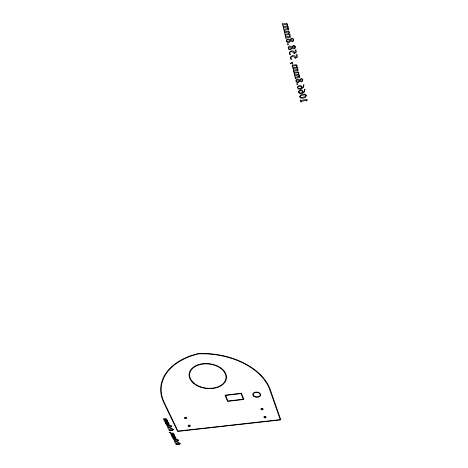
<?xml version="1.0" encoding="UTF-8"?>
<svg xmlns="http://www.w3.org/2000/svg" width="468" height="468" viewBox="0 0 468 468"><rect width="100%" height="100%" fill="white"/><g stroke="black" fill="none" stroke-linecap="round" stroke-linejoin="round"><path stroke-width="0.7" d="M191.184 355.569L198.303 353.498L206.365 353.521A63.812 41.336 6.4 0 1 270.293 389.698L280.847 419.901L177.624 431.443L163.753 402.556A64.169 41.746 5.6 0 1 191.19 355.569M172.013 436.299L175.441 436.855L175.213 437.58L175.986 437.966L175.798 438.68C177.939 439.323 171.984 439.774 173.458 438.861L175.57 438.691L175.728 438.188L173.178 438.177C173.213 439.189 172.142 436.755 172.955 437.726L175.014 437.562L175.184 437.065L174.301 436.802L172.511 437.311L171.551 435.357L173.967 435.398L174.125 434.889L171.563 434.883C171.604 435.901 170.522 433.45 171.341 434.427L173.406 434.263L173.575 433.76L172.686 433.497L170.89 434.006L170.428 433.07L173.195 433.146L173.839 433.549L173.61 434.281L174.383 434.673L174.195 435.392C176.091 436.106 172.288 435.591 172.095 436.287M301.123 101.486C301.246 104.165 299.848 97.964 300.825 100.421L307.265 99.327L306.727 101.123L306.669 100.491L306.13 100.316L301.123 101.486M295.916 50.035L296.367 52.258L294.196 53.779L293.36 52.416L291.184 51.544L290.025 52.211L289.733 53.247L290.657 54.785L289.75 54.598L289.481 53.89L289.797 51.895L291.482 50.766L293.383 51.07L294.752 52.948L295.542 52.369C294.191 51.767 295.677 49.058 295.916 50.035M296.999 54.762L297.449 56.967L295.285 58.477L294.448 57.125L292.289 56.259L291.131 56.92L290.839 57.944L291.757 59.471L290.856 59.284L290.587 58.588L290.903 56.605L292.582 55.487L294.477 55.786L295.84 57.652L296.624 57.078C295.279 56.476 296.765 53.791 296.999 54.762M288.288 26.892L287.826 28.606C289.359 27.378 288.393 31.233 288.054 29.466L284.345 30.397C284.386 32.544 283.134 27.167 284.105 29.262L287.469 28.647L287.838 27.436L287.176 26.875L283.813 27.653C283.737 30.069 282.426 24.459 283.561 26.606L286.843 26.021L287.229 24.816L286.644 24.213L283.146 25.026C283.14 27.343 281.865 21.879 282.871 23.956L286.773 23.4L287.685 24.289L287.159 26.044L288.288 26.892M166.596 419.41L166.427 419.931L164.326 420.106C163.49 419.094 164.607 421.633 164.56 420.574L167.164 420.58L167.006 421.106L164.853 421.294C163.35 422.183 169.416 421.873 167.24 421.095L167.421 420.352L166.631 419.948L166.86 419.188L166.204 418.772L163.391 418.696L163.864 419.673L165.69 419.135L166.596 419.41M290.049 34.515L289.593 36.206C291.108 34.989 290.148 38.803 289.815 37.054L286.129 37.967C286.164 40.09 284.93 34.778 285.889 36.849L289.23 36.247L289.598 35.047L288.949 34.492L285.597 35.258C285.521 37.645 284.228 32.105 285.351 34.228L288.616 33.649L289.002 32.462L288.423 31.865L284.942 32.666C284.93 34.954 283.672 29.554 284.673 31.608L288.545 31.063L289.458 31.941L288.931 33.678L290.049 34.515M168.264 422.832L168.088 423.347L166 423.522C165.169 422.516 166.275 425.038 166.228 423.985L168.825 423.99L168.667 424.511L166.52 424.698C165.005 425.617 171.083 425.219 168.895 424.505L169.083 423.768L168.293 423.365L168.521 422.61L167.872 422.2L165.069 422.124L165.543 423.09L167.357 422.563L168.264 422.832M297.777 67.918L297.32 69.516C298.789 68.346 297.853 71.973 297.531 70.323L293.939 71.171C293.957 73.178 292.792 68.147 293.711 70.112L296.969 69.551L297.338 68.422L296.706 67.895L293.442 68.609C293.348 70.867 292.131 65.619 293.202 67.632L296.39 67.099L296.77 65.976L296.209 65.409L292.816 66.158C292.792 68.316 291.605 63.209 292.564 65.151L296.338 64.654L297.215 65.485L296.689 67.123L297.777 67.918M299.426 75.038L298.964 76.617C300.427 75.459 299.497 79.045 299.175 77.413L295.601 78.25C295.618 80.227 294.471 75.26 295.378 77.202L298.619 76.653L298.988 75.535L298.356 75.015L295.109 75.717C295.015 77.945 293.81 72.762 294.881 74.751L298.046 74.225L298.426 73.119L297.87 72.558L294.495 73.295C294.466 75.43 293.296 70.381 294.243 72.306L297.999 71.809L298.871 72.634L298.344 74.254L299.426 75.038M303.884 84.737L303.41 86.557L301.667 87.937L301.825 86.685L301.018 85.626L299.368 85.474L297.876 86.317L297.467 87.791L298.602 89.019L300.889 89.207L303.574 87.387L303.884 84.737M304.902 89.195L304.434 90.997L302.691 92.371L302.855 91.125L302.047 90.078L300.409 89.926L298.917 90.763L298.514 92.225L299.637 93.442L301.918 93.629L304.592 91.827L304.902 89.195M293.576 39.546L293.418 40.985L292.401 41.751L290.189 40.979L289.628 42.009L288.58 42.635L287.247 42.354L286.48 41.143L286.656 39.663L287.761 38.885L288.961 38.984L290.347 39.891L290.768 38.902L291.728 38.212L292.857 38.434L293.576 39.546M295.232 46.747L295.068 48.169L294.056 48.924L291.862 48.157L291.301 49.175L290.259 49.795L288.931 49.514L288.171 48.315L288.346 46.858L289.446 46.086L290.64 46.192L292.014 47.087L292.436 46.11L293.389 45.425L294.518 45.648L295.232 46.747M170.75 432.274L169.205 432.596L169.978 431.999L170.75 432.274M302.802 79.747L302.632 81.099L301.644 81.806L299.514 81.075L298.958 82.035L297.94 82.62L296.654 82.35L295.916 81.216L296.098 79.835L297.18 79.11L298.338 79.209L299.666 80.057L301.018 78.495L302.112 78.712L302.802 79.747M168.632 427.986L167.901 428.068L168.632 427.986M175.506 442.038L174.78 442.114L175.506 442.038M286.884 40.143L286.755 41.032L287.364 41.787L288.545 41.874L289.914 40.769L288.592 39.786L287.633 39.686L286.884 40.143M288.575 47.332L288.44 48.21L289.048 48.953L290.219 49.046L291.587 47.952L290.277 46.981L288.575 47.332M296.32 80.28L296.185 81.11L296.765 81.818L297.911 81.906L299.245 80.876L297.976 79.958L296.32 80.28M293.325 39.751L293.196 40.529L292.547 40.968L290.61 40.125L291.909 38.891L292.798 38.984L293.325 39.751M294.98 46.946L294.846 47.718L294.202 48.151L292.278 47.315L293.571 46.098L294.454 46.192L294.98 46.946M302.556 79.94L302.422 80.666L301.79 81.075L299.924 80.28L301.193 79.133L302.047 79.227L302.556 79.94M292.816 62.928L292.371 63.613L291.541 62.8L290.4 63.759L291.71 62.384L292.816 62.928M288.37 44.097L287.925 44.752L287.223 44.343L287.674 43.688L288.37 44.097M297.724 83.977L297.291 84.591L296.613 84.211L297.057 83.596L297.724 83.977M185.094 417.819C185.878 419.351 186.761 416.883 185.094 417.819M301.456 87.159L301.216 88.148L300.368 88.458L298.736 88.475L297.753 87.674L298.075 86.82L299.181 86.346L300.374 86.293L301.456 87.159M302.486 91.599L302.246 92.576L301.398 92.886L299.777 92.898L298.795 92.108L299.116 91.26L300.216 90.792L301.41 90.739L302.486 91.599M188.721 425.599C189.364 427.126 190.458 424.757 188.721 425.599M306.388 95.454L305.528 97.326L303.463 98.145L300.813 98.075L299.619 96.864L300.819 94.805L302.58 94.167L304.861 94.162L306.388 95.454M171.744 426.143L171.311 427.038L169.972 427.395L168.147 427.296L167.234 426.676L167.883 425.699L169.036 425.424L170.598 425.476L171.744 426.143M173.318 429.39L172.885 430.279L171.545 430.63L169.732 430.537L168.825 429.916L169.474 428.945L170.621 428.676L172.171 428.729L173.318 429.39M178.583 440.271L178.15 441.131L176.828 441.47L175.038 441.377L174.143 440.774L174.792 439.826L175.927 439.569L177.46 439.622L178.583 440.271M180.104 443.407L179.671 444.261L178.349 444.6L176.565 444.501L175.675 443.904L176.325 442.968L177.46 442.71L178.987 442.763L180.104 443.407M300.456 95.735L299.883 96.759L301.351 97.537L305.007 96.806L306.13 95.531L304.586 94.799L300.456 95.735M167.714 426.143L167.404 426.629L168.474 427.044L170.914 426.769L171.575 426.172L170.457 425.781L167.714 426.143M169.305 429.39L168.989 429.876L170.059 430.285L172.487 430.016L173.148 429.425L172.037 429.033L169.305 429.39M174.617 440.259L174.307 440.733L175.36 441.131L177.758 440.874L178.419 440.3L177.325 439.92L174.617 440.259M176.155 443.395L175.845 443.863L176.886 444.261L179.279 444.003L179.934 443.436L178.846 443.056L176.155 443.395M241.447 393.19L225.026 395.173L227.547 401.404L243.857 399.467L241.447 393.19M241.055 393.606L225.687 395.46L227.922 401L243.202 399.186L241.055 393.606M280.215 419.626L177.963 431.069L164.262 402.509A63.63 41.395 5.6 0 1 198.467 353.884A63.279 40.985 6.4 0 1 269.761 389.774L280.215 419.626M193.781 383.508A18.808 12.478 6.6 0 0 225.57 381.174A18.808 12.478 6.6 0 0 204.019 363.577A18.808 12.478 6.6 0 0 193.781 383.508M194.202 383.304A18.246 12.109 6.6 0 0 225.044 381.028A18.246 12.109 6.6 0 0 204.124 363.958A18.246 12.109 6.6 0 0 194.202 383.304M253.814 396.332A4.001 2.603 3.9 0 0 260.541 395.542A4.001 2.603 3.9 0 0 255.78 392.079A4.001 2.603 3.9 0 0 253.814 396.332M254.218 396.103A3.451 2.246 3.9 0 0 260.015 395.419A3.451 2.246 3.9 0 0 255.908 392.436A3.451 2.246 3.9 0 0 254.218 396.103M264.35 417.76A1.123 0.714 3.6 0 0 266.111 417.298A1.123 0.714 3.6 0 0 264.514 416.532A1.123 0.714 3.6 0 0 264.35 417.76M264.654 417.491A0.591 0.374 3.6 0 0 265.578 417.251A0.591 0.374 3.6 0 0 264.742 416.853A0.591 0.374 3.6 0 0 264.654 417.491M261.372 409.705A1.135 0.725 3.7 0 0 263.156 409.254A1.135 0.725 3.7 0 0 261.559 408.459A1.135 0.725 3.7 0 0 261.372 409.705M261.688 409.436A0.597 0.38 3.7 0 0 262.624 409.196A0.597 0.38 3.7 0 0 261.782 408.786A0.597 0.38 3.7 0 0 261.688 409.436M184.872 418.392A1.111 0.696 7.4 0 0 186.714 418.222A1.111 0.696 7.4 0 0 185.369 417.257A1.111 0.696 7.4 0 0 184.872 418.392M188.434 426.143A1.1 0.684 7.1 0 0 190.295 426.067A1.1 0.684 7.1 0 0 189.06 425.067A1.1 0.684 7.1 0 0 188.434 426.143"/></g></svg>
